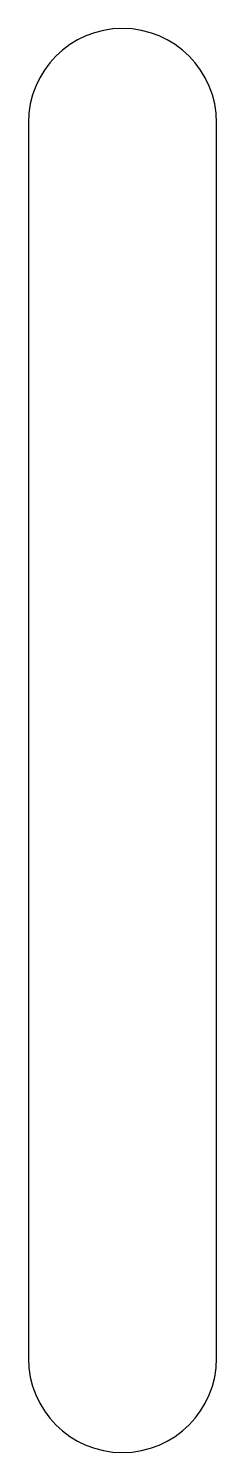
# Model space of a CAD drawing. Header units: centimetres. Extents: x -0.59 to 0.59, y -4.47 to 4.47.
import ezdxf

# ---------------------------------------------------------------- set-up
doc = ezdxf.new("R2010")
doc.units = ezdxf.units.CM
doc.header["$MEASUREMENT"] = 0
doc.layers.add('Camada 1', color=7, linetype='Continuous')

msp = doc.modelspace()

# ---------------------------------------------------------------- linework, layer by layer
at = {"layer": 'Camada 1'}
msp.add_open_spline([(0.59227, -3.87625), (0.59227, -4.20346), (0.32692, -4.46812), (-0.0004, -4.46812), (-0.0004, -4.46812), (-0.0004, -4.46812), (-0.0004, -4.46812), (-0.0004, -4.46812), (-0.0004, -4.46812), (-0.327, -4.46815), (-0.59227, -4.20349), (-0.59227, -3.87625), (-0.59227, -3.87625), (-0.59227, -3.87625), (-0.59227, 3.87559), (-0.59227, 3.87559), (-0.59227, 3.87559), (-0.59227, 4.20288), (-0.327, 4.46815), (-0.0004, 4.46815), (-0.0004, 4.46815), (-0.0004, 4.46815), (-0.0004, 4.46815), (-0.0004, 4.46815), (-0.0004, 4.46815), (0.32692, 4.46815), (0.59227, 4.20288), (0.59227, 3.87559), (0.59227, 3.87559), (0.59227, 3.87559), (0.59227, -3.87625), (0.59227, -3.87625)], degree=3, knots=[0, 0, 0, 0, 0.1111111, 0.1111111, 0.1111111, 0.1111111, 0.2222222, 0.2222222, 0.2222222, 0.2222222, 0.3333333, 0.3333333, 0.3333333, 0.3333333, 0.4444444, 0.4444444, 0.4444444, 0.4444444, 0.5555556, 0.5555556, 0.5555556, 0.5555556, 0.6666667, 0.6666667, 0.6666667, 0.6666667, 0.7777778, 0.7777778, 0.7777778, 0.7777778, 1, 1, 1, 1], dxfattribs=at)

doc.saveas('drawing.dxf')
